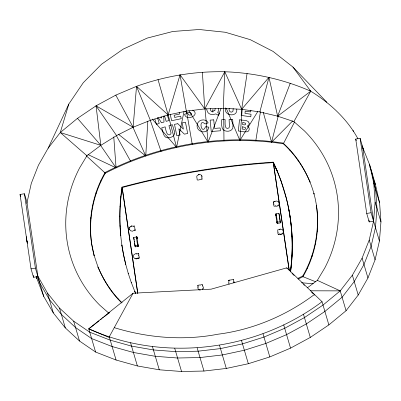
<?xml version="1.0" encoding="UTF-8"?>
<svg xmlns="http://www.w3.org/2000/svg" width="401" height="401" viewBox="0 0 401 401"><rect width="100%" height="100%" fill="white"/><g stroke="black" fill="none" stroke-linecap="round" stroke-linejoin="round"><path stroke-width="0.6" d="M134.982 229.708L134.977 229.397L135.172 230.334L134.876 230.635L133.583 230.48L132.586 231.237L130.495 230.765L129.277 229.026L129.693 229.397M136.109 253.788L135.764 253.572L133.819 254.785L133.262 256.725L134.48 258.465L136.561 258.911L137.558 258.154L138.851 258.309L139.147 258.008L139.117 256.585L138.671 255.663L138.886 254.936L138.495 253.597L138.089 253.442C137.929 254.344 135.463 253.632 136.505 253.898M138.962 257.096L138.952 257.357M273.617 202.826L273.612 202.52L273.452 203.312L273.898 204.234L273.843 203.853M218.73 108.41L218.53 110.706L217.668 112.511L219.427 113.433L218.53 115.448L215.933 113.929L212.981 114.536L210.6 114.275A5.018 4.912 24.9 0 1 207.908 112.45L206.896 110.22L206.715 108.846M225.683 107.834C223.076 116.079 238.044 117.744 236.74 109.062M229.237 108.31C228.339 110.46 230.359 113.277 232.575 111.694L232.986 111.092L233.187 108.526M121.959 245.437L121.829 244.996L123.473 254.495L125.729 264.334C119.408 239.156 118.084 212.761 122.039 187.097A735.249 688.687 -16.4 0 1 273.211 162.154L277.176 170.946L280.815 180.36L280.69 179.919L286.464 198.771L286.334 198.335C292.409 222.304 293.878 247.447 290.489 271.948M120.661 235.417L120.786 235.858C119.282 219.768 119.764 203.518 122.165 187.538A735.249 688.687 -16.4 0 1 273.342 162.59L277.307 171.382L277.176 170.946M290.359 271.507C293.301 250.339 292.555 228.695 288.454 207.733L288.585 208.169M91.443 242.8L94.215 255.783L94.009 255.091C86.626 227.492 90.756 197.157 105.122 172.48C159.448 144.445 222.68 133.814 283.141 143.107C298.088 156.671 308.67 174.676 314.073 194.069L313.873 193.382C321.537 221.162 317.452 251.798 302.966 276.68L298.133 279.081M91.644 243.487C88.27 219.377 93.087 194.234 105.323 173.172C159.648 145.132 222.881 134.505 283.347 143.794C295.016 154.37 303.948 167.708 310.068 182.174L309.863 181.483M215.147 108.511L214.831 110.791L212.61 109.734L212.109 111.027L213.578 111.794C211.568 112.465 210.084 110.425 210.289 108.576M297.928 278.389L302.765 275.993C314.996 254.931 319.818 229.783 316.439 205.673L316.645 206.36M108.977 313.301L99.794 305.211A130.215 121.969 -16.4 0 1 79.543 168.034L86.917 155.773L100.836 145.342L116.556 135.588L133.112 127.227L150.36 120.325L168.149 114.942L186.335 111.122L204.756 108.902L223.252 108.295L224.801 71.759C254.364 72.812 283.637 79.313 310.74 91.202C329.918 103.042 347.151 118.861 357.968 138.831M134.987 229.422L134.515 225.923L133.087 226.294L131.789 225.898L131.538 226.209C129.779 226.114 129.789 227.979 129.282 229.051M277.998 232.7C277.657 233.572 278.489 231.557 277.607 231.377L277.883 229.673L279.171 229.833L280.169 229.076L282.254 229.522L283.477 231.287L283.176 231.693C283.397 232.891 282.474 234.154 281.211 234.079L280.971 234.415L281.216 234.104M145.789 155.372L147.809 121.177M242.169 109.102L239.888 140.46L257.823 111.473M26.822 203.437L31.288 183.402L38.406 165.282L48.135 148.21L68.817 104.054L83.263 82.706L101.608 64.17L123.192 49.117L147.242 38.085L172.896 31.468L199.242 29.509L225.327 32.265L250.224 39.649L273.036 51.388L292.951 67.072L326.83 102.22M361.983 145.748L369.562 164.52L373.757 183.072L375.105 202.094L373.587 221.197L369.221 239.999L362.098 258.124L352.369 275.196L340.223 290.87L323.021 305.056L304.449 317.572L284.7 328.279L263.978 337.076L242.49 343.873L220.465 348.594L198.124 351.191L175.703 351.642L153.428 349.943L131.533 346.103L110.235 340.168L89.764 332.203L73.679 321.181L59.488 308.058L47.483 293.091L37.453 275.447M36.095 276.389L43.744 296.439L53.323 312.94L65.328 327.908L79.518 341.03L95.603 352.053L116.079 360.018L137.373 365.953L159.272 369.792L181.548 371.491L203.969 371.04L226.309 368.444L248.334 363.722L269.818 356.925L290.545 348.128L310.294 337.421L328.865 324.91L346.068 310.725L358.208 295.046L367.943 277.973L375.06 259.853L379.426 241.046L380.95 221.943L379.602 202.921L375.401 184.37L369.562 164.52M48.135 148.21L60.28 132.53L77.483 118.345L96.055 105.834L133.112 127.227L136.53 86.325C164.776 76.135 194.776 71.152 224.801 71.759L241.673 109.313L259.848 111.944L277.632 116.17L293.898 121.618L304.454 130.921A130.215 121.969 -16.4 0 1 324.71 268.099L317.336 280.359L307.392 287.813M241.808 109.473L241.171 115.408L250.78 116.801L251.056 114.245L244.976 113.363L245.217 111.142L250.695 111.934L250.881 110.21M280.971 234.415L279.667 234.014L278.239 234.39L277.838 233.026M198.595 174.816L198.996 174.39L198.595 174.816C195.337 175.613 197.462 178.004 197.127 179.763L197.437 180.034L198.916 179.964L199.898 179.483L200.67 179.683L202.099 179.262L202.269 178.851C201.112 178.255 202.535 176.871 201.898 176.43L201.808 175.823L201.904 176.45M198.064 287.291C198.58 285.898 197.262 288.249 198.014 288.229C197.939 289.467 199.322 290.244 200.47 290.003M202.595 285.337C202.37 284.149 202.921 287.647 203.137 286.91M223.252 108.295L241.673 109.313L247.076 73.463M260.419 111.854L255.773 140.886L255.572 140.195M273.893 204.209L273.683 204.966L274.078 206.299L275.502 205.929L276.805 206.33L277.051 205.994C278.364 206.034 279.231 204.791 279.016 203.603L279.307 203.177L278.093 201.432L276.008 200.986C275.572 202.55 272.825 200.791 273.617 202.545M202.209 289.557L203.112 288.53L203.337 287.046M176.686 146.811L184.014 111.518M271.372 141.488L271.577 142.18L278.244 116.105M259.848 111.944L268.976 77.298L277.632 116.17L310.74 91.202L292.951 67.072M68.817 104.054L60.28 132.53L100.836 145.342L96.055 105.834L115.804 95.122L136.53 86.325L168.149 114.942L180.039 74.812L204.756 108.902L224.801 71.759M277.632 116.17L290.269 83.233M129.854 227.136L129.618 227.708M208.299 141.633L221.101 108.33M138.891 254.956L138.731 255.282M202.791 284.921L202.475 284.625L200.991 284.695L200.415 285.111L199.242 284.976L197.813 285.392L197.643 285.803L198.139 286.765M229.146 284.174L228.53 282.89C229.593 281.968 228.445 281.136 228.655 280.304L233.317 279.537C233.838 280.184 232.861 281.392 234.184 281.978L233.978 282.304L234.184 281.978M228.485 280.715L229.031 280.354M294.474 122.125L283.347 143.794L283.141 143.107M328.865 324.91L322.038 301.712L286.785 267.848L211.197 289.151L133.067 293.216L109.252 336.825L116.079 360.018M293.898 121.618L310.74 91.202L309.948 90.27M202.796 289.056L203.112 288.53M283.181 231.713L283.477 231.287M130.901 226.339L131.789 225.898M241.673 109.313L268.976 77.298M279.612 229.583L280.179 229.096M135.172 230.334L134.876 230.635M272.018 141.733L292.755 120.891M95.603 352.053L88.776 328.855L133.067 293.216M136.731 258.71L137.122 258.399M109.478 337.597L88.776 328.855L99.052 320.81M100.521 319.657L101.498 318.89M102.476 318.128L103.453 317.361M104.43 316.595L109.814 312.379M279.061 234.214L278.239 234.39M88.776 328.855C164.029 362.74 256.289 351.086 322.038 301.712M229.527 280.269L229.808 280.129M277.703 205.908L278.159 205.708M282.319 233.793L281.863 233.999M133.698 226.119L133.413 226.244M20.05 194.46L24.426 193.738L26.922 202.204L37.905 276.59L33.524 277.312L31.032 268.84L20.05 194.46L20.717 196.716M362.604 146.816L373.587 221.197L369.206 221.918L366.714 213.452L355.732 139.067L360.108 138.345L363.622 150.285M275.512 205.954L275.181 205.984M137.568 245.267L136.3 236.831L136.861 236.74L137.327 238.59L136.766 238.685M280.474 222.891L280.139 221.743L276.86 222.279L275.592 213.848L278.916 213.477L279.256 214.63L280.474 222.891L277.201 223.432L276.81 222.109L277.377 222.019L277.763 223.342M137.493 244.735L138.054 244.645L138.47 246.324L135.197 246.866L133.638 237.452L136.911 236.911M276.284 214.455L275.723 214.55L276.058 215.698L275.983 215.172M136.691 238.154L137.252 238.064M134.856 245.713L138.134 245.171L136.861 236.74M31.032 268.84L35.413 268.119L43.744 296.439M366.714 213.452L371.09 212.73L379.426 241.046M279.352 234.094L279.667 234.014M135.613 258.83L136.225 258.73M310.279 290.805L340.223 290.87L346.068 310.725M197.818 285.417L198.184 285.417M301.487 282.775L313.226 283.743M274.55 201.823L273.718 201.588M138.415 258.139L137.558 258.154M114.265 327.647C147.653 337.908 183.468 340.86 217.853 334.228C252.775 329.817 286.384 315.577 314.484 294.454L314.71 295.226M280.224 234.089L280.625 234.219M138.094 253.467L138.495 253.597M315.597 281.743L302.966 276.68L302.765 275.993M317.336 280.359L340.223 290.87M192.665 110.125C200.951 114.907 186.024 121.819 184.555 114.175L187.914 113.503L188.189 114.195A1.764 1.739 10 0 0 189.292 115.107L190.886 114.972L191.638 113.764C190.33 111.663 186.826 113.237 185.152 111.298M87.949 154.55L115.503 167.573M198.996 174.39L201.006 174.881L201.813 175.849M118.596 134.37L145.748 155.994L145.548 155.307M233.633 279.828L233.317 279.537M60.28 132.53L86.917 155.773M198.911 289.803L198.305 289.261M86.38 155.854L105.323 173.172L105.122 172.48M291.928 273.342L294.159 275.487M303.542 284.499L304.434 285.357M311.582 292.224L313.371 293.938M121.844 303.021C111.543 293.111 103.844 280.76 98.22 267.678L98.019 266.986C103.719 280.259 111.573 292.775 122.084 302.765M77.483 118.345L100.836 145.342M152.26 119.062L176.154 146.946M100.541 145.317L115.714 167.327M96.055 105.834L116.556 135.588M160.791 117.077L161.418 118.105L161.372 116.902M158.295 117.648L161.433 122.801L163.989 122.024L163.748 115.994M188.966 110.701L207.753 141.683M116.275 135.533L130.44 160.976M115.804 95.122L133.112 127.227M135.749 293.477L134.756 291.281L135.628 293.367M132.896 127.132L145.498 155.433M226.254 108.23L239.888 140.46L239.688 139.774M136.53 86.325L150.36 120.325M369.862 166.886L371.431 170.886L375.632 189.437L376.98 208.455L375.456 227.562L371.09 246.364L363.973 264.485L354.243 281.557L342.098 297.236L324.895 311.422L306.324 323.933L286.575 334.645L265.848 343.441L244.364 350.238L222.339 354.955L199.999 357.557L177.578 358.008L155.302 356.309L133.403 352.469L112.11 346.534L91.639 338.564L75.548 327.547L61.363 314.419L49.353 299.457L39.774 282.956L37.308 276.67M373.832 180.37L375.401 184.37M134.886 291.717L131.242 282.309L131.373 282.745L128.19 273.171L128.32 273.607L125.598 263.893M150.245 120.205L161.037 151.292L160.836 150.601M94.009 255.091L98.22 267.678M167.242 114.726L168.991 120.511L166.164 121.368L164.535 115.974M157.453 117.468L159.262 123.458L156.435 124.31L154.861 119.102M373.757 183.072L379.602 202.921M375.105 202.094L380.95 221.943M355.732 139.067L356.228 140.761M353.025 130.31L353.361 131.468M369.221 239.999L375.06 259.853M362.098 258.124L367.943 277.973M352.369 275.196L358.208 295.046M304.464 170.129L304.67 170.821M317.537 218.209L317.742 218.896M297.743 159.463L297.948 160.149M317.151 230.831L317.351 231.517M289.783 149.608L289.983 150.3M315.281 243.382L315.482 244.069M311.953 255.708L312.158 256.399M307.211 267.657L307.417 268.344M290.103 217.227L290.234 217.668A217.923 204.124 -16.4 0 1 290.545 271.953M290.234 217.638A217.858 204.064 -16.4 0 0 273.342 162.59L273.211 162.154L289.166 270.189M291.271 226.806L291.402 227.247M291.963 236.44L292.088 236.881M292.169 246.114L292.299 246.55M291.893 255.798L292.018 256.239M291.131 265.477L291.261 265.913M276.785 221.753L277.201 223.432M303.467 314.224L310.294 337.421M286.785 267.848L287.011 268.62M283.718 324.935L290.545 348.128M223.768 140.215L223.974 140.906L223.638 108.095M207.873 141.528L208.074 142.215M262.991 333.732L269.818 356.925M234.059 282.855L233.973 282.279M192.049 143.698L192.254 144.39M201.783 177.919L201.828 178.219M241.507 340.524L248.334 363.722M176.355 146.726L176.555 147.418M219.482 345.246L226.309 368.444M197.142 347.847L203.969 371.04M130.541 160.831L130.741 161.518M174.721 348.299L181.548 371.491M136.992 237.442L137.327 238.59M115.864 167.147L116.064 167.839M138.47 246.324L138.084 245.001L137.518 245.096L137.909 246.42L137.829 245.888M133.638 237.452L134.15 239.783M139.147 258.008L138.851 258.309M120.796 196.751L120.927 197.187M120.039 206.43L120.17 206.866M119.764 216.114L119.894 216.55M119.969 225.783L120.099 226.224M152.445 346.594L159.272 369.792M123.473 254.495L123.603 254.936M100.671 180.816L100.872 181.503M95.929 192.766L96.13 193.452M92.601 205.091L92.806 205.778M118.1 298.865L118.305 299.552M130.546 342.755L137.373 365.953M90.731 217.643L90.937 218.334M110.14 289.011L110.34 289.697M90.345 230.264L90.546 230.956M103.418 278.339L103.623 279.031M73.679 321.181L79.518 341.03M59.488 308.058L65.328 327.908M47.483 293.091L53.323 312.94M26.486 236.65L26.747 240.329L27.428 242.645M158.014 79.533L168.149 114.942M263.241 112.255L271.577 142.18M168.159 114.811L176.4 146.816M36.381 276.936L36.787 278.735M26.747 240.329L27.423 243.327M179.242 112.345L179.613 114.059L174.129 115.212L174.605 117.428L180.691 116.15L181.237 118.691L171.623 120.711L170.225 114.21M186.46 110.912L192.149 143.779M180.039 74.812L186.335 111.122M360.108 138.345L371.09 212.73M368.935 220.074L369.206 221.918M273.342 162.59L289.246 270.309M278.916 213.477L280.139 221.743M276.154 213.753L277.427 222.189M134.325 240.961L134.5 242.144M134.676 243.322L135.197 246.866M122.165 187.538L137.799 293.402M122.039 187.097L137.713 293.281M24.426 193.738L35.413 268.119M33.253 275.472L33.524 277.312M205.016 108.726L208.019 141.598M113.769 136.921L116.019 167.222M202.38 72.21L204.756 108.902M249.247 123.373L248.74 125.242L247.116 126.155C248.795 126.631 249.673 128.515 249.011 130.114A3.108 2.982 41.1 0 1 247.372 131.759L244.399 131.859L238.319 130.982L239.532 119.698C242.349 120.796 248.339 119.212 249.247 123.373M233.001 126.21C233.447 129.974 229.322 131.894 226.099 131.102C220.62 130.686 221.763 123.313 221.563 119.709L225.141 119.608C225.192 122.009 224.099 130.541 228.971 127.954L229.432 126.47L229.106 119.498L232.685 119.398L233.001 126.21M242.379 126.786L242.134 129.072L244.715 129.363L245.567 128.861L245.432 127.533L242.379 126.786M242.841 122.495L242.61 124.636L244.851 124.891L245.597 124.435L245.487 123.162L242.841 122.495M197.397 124.009C194.871 131.849 207.578 135.388 208.846 127.187L205.593 126.631C201.623 136.205 197.878 117.418 205.106 123.964L208.164 122.891C206.309 118.26 198.365 119.272 197.397 124.009M174.6 133.147C174.455 136.48 170.741 137.723 167.939 137.909C163.001 137.794 163.042 131.132 161.678 127.899L165.122 126.856C165.738 129.182 166.811 137.789 170.881 133.979L170.961 132.41L168.931 125.703L172.375 124.661L174.355 131.217L174.6 133.147M177.813 123.703L174.51 124.34L176.756 135.608L180.079 134.967L178.846 128.781L184.365 134.14L187.698 133.498L185.452 122.23L182.119 122.871L183.362 129.107L177.813 123.703M213.723 119.834L210.139 120.13L211.247 131.523L220.415 130.766L220.144 127.959L214.555 128.42L213.723 119.834"/></g></svg>
